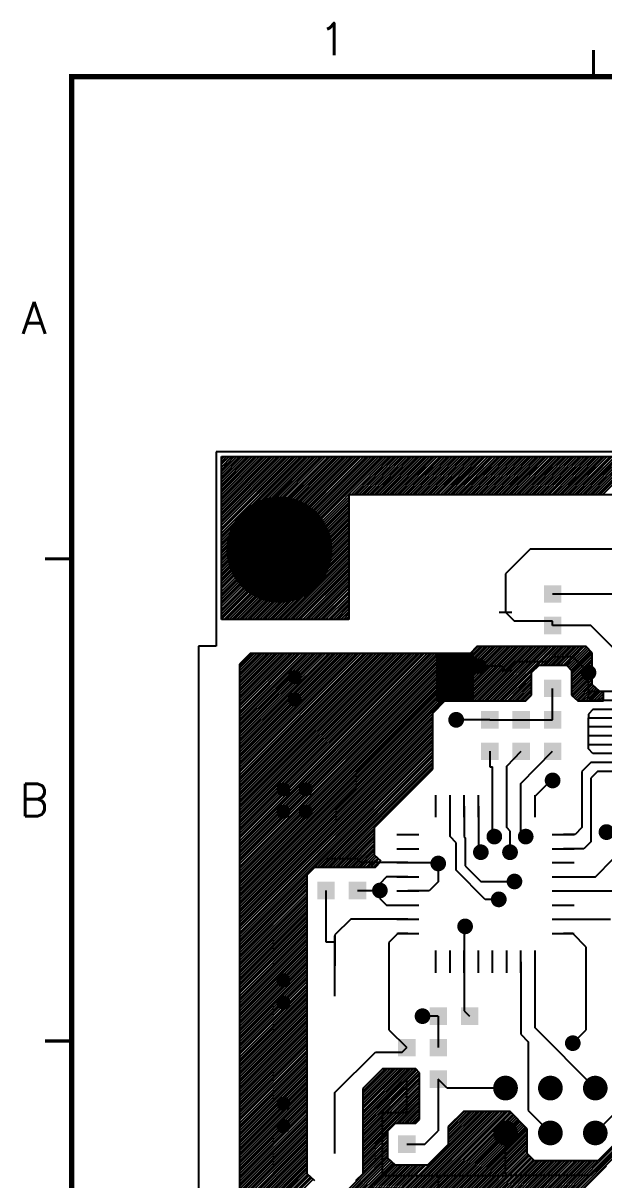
# Model space of a CAD drawing. Extents: x 295 to 953, y 10 to 290.
# Drawn here: x 487.4 to 541.7, y 182 to 290 of the extents above; entities that cross this region are included whole.
import ezdxf
from ezdxf.enums import TextEntityAlignment as Align

# ---------------------------------------------------------------- set-up
doc = ezdxf.new("R2010")
doc.units = 0
doc.header["$LTSCALE"] = 5
doc.header["$MEASUREMENT"] = 0
doc.layers.get('0').update_dxf_attribs({"linetype": 'CONTINUOUS', "lineweight": 25})
for name, color, linetype in [('ART01_PHO', 7, 'CONTINUOUS'), ('문자', 4, 'CONTINUOUS'), ('테두리', 3, 'CONTINUOUS')]:
    doc.layers.add(name, color=color, linetype=linetype)
doc.styles.get("Standard").update_dxf_attribs({"font": 'simplex.shx'})

# ---------------------------------------------------------------- blocks, each defined once
blk = doc.blocks.new('C')
blk.add_line((15, 285), (15, 285))
at = {"layer": '테두리'}
for points, const_width in [([(63.75, 287.5), (63.75, 285)], 0.3), ([(15, 285), (15, 15), (405, 15), (405, 285), (15, 285)], 0.5), ([(12.5, 240), (15, 240)], 0.3), ([(12.5, 195), (15, 195)], 0.3)]:
    blk.add_lwpolyline(points, dxfattribs=dict(at, const_width=const_width))
at = {"layer": '문자'}
for s, p in [('1', (39.38, 288.5)), ('A', (11.5, 262.5)), ('B', (11.5, 217.5))]:
    blk.add_text(s, height=3, dxfattribs=at).set_placement(p, align=Align.MIDDLE)

msp = doc.modelspace()

# ---------------------------------------------------------------- linework, layer by layer
for points, const_width in [([(508.91, 240.86, 1), (513.86, 240.86, 1)], 4.95), ([(529.63, 230.01, 1), (530.36, 230.01, 1)], 0.733), ([(539.9, 229.38, 1), (540.63, 229.38, 1)], 0.733), ([(512.49, 228.96, 1), (513.14, 228.96, 1)], 0.65), ([(512.49, 226.87, 1), (513.14, 226.87, 1)], 0.65), ([(529.45, 226.74, 1), (529.53, 226.74, 1)], 0.0838), ([(527.53, 224.98, 1), (528.27, 224.98, 1)], 0.733), ([(536.54, 219.32, 1), (537.28, 219.32, 1)], 0.733), ([(511.44, 218.48, 1), (512.09, 218.48, 1)], 0.65), ([(513.53, 218.48, 1), (514.18, 218.48, 1)], 0.65), ([(511.44, 216.39, 1), (512.09, 216.39, 1)], 0.65), ([(513.53, 216.39, 1), (514.18, 216.39, 1)], 0.65), ([(541.57, 214.5, 1), (542.31, 214.5, 1)], 0.733), ([(531.1, 214.08, 1), (531.83, 214.08, 1)], 0.733), ([(534.03, 214.08, 1), (534.76, 214.08, 1)], 0.733), ([(529.84, 212.62, 1), (530.57, 212.62, 1)], 0.733), ([(532.56, 212.62, 1), (533.3, 212.62, 1)], 0.733), ([(525.86, 211.57, 1), (526.59, 211.57, 1)], 0.733), ([(532.98, 209.89, 1), (533.71, 209.89, 1)], 0.733), ([(520.41, 209.05, 1), (521.14, 209.05, 1)], 0.733), ([(531.51, 208.22, 1), (532.25, 208.22, 1)], 0.733), ([(528.37, 205.7, 1), (529.1, 205.7, 1)], 0.733), ([(511.44, 200.67, 1), (512.09, 200.67, 1)], 0.65), ([(511.44, 198.58, 1), (512.09, 198.58, 1)], 0.65), ([(524.39, 197.32, 1), (525.12, 197.32, 1)], 0.733), ([(538.43, 194.8, 1), (539.16, 194.8, 1)], 0.733), ([(531.93, 190.61, 1), (533.09, 190.61, 1)], 1.15), ([(536.12, 190.61, 1), (537.28, 190.61, 1)], 1.15), ([(540.32, 190.61, 1), (541.47, 190.61, 1)], 1.15), ([(511.44, 189.15, 1), (512.09, 189.15, 1)], 0.65), ([(511.44, 187.05, 1), (512.09, 187.05, 1)], 0.65), ([(531.93, 186.42, 1), (533.09, 186.42, 1)], 1.15), ([(536.12, 186.42, 1), (537.28, 186.42, 1)], 1.15), ([(540.32, 186.42, 1), (541.47, 186.42, 1)], 1.15)]:
    msp.add_lwpolyline(points, format="xyb", close=True, dxfattribs=dict(const_width=const_width))
for points in [[(537.73, 237.53), (537.73, 235.9), (536.09, 237.53), (536.09, 235.9)], [(537.73, 234.6), (537.73, 232.96), (536.09, 234.6), (536.09, 232.96)], [(537.73, 231.66), (537.73, 230.03), (536.09, 231.66), (536.09, 230.03)], [(537.73, 228.73), (537.73, 227.1), (536.09, 228.73), (536.09, 227.1)], [(531.86, 225.8), (531.86, 224.16), (530.23, 225.8), (530.23, 224.16)], [(534.79, 225.8), (534.79, 224.16), (533.16, 225.8), (533.16, 224.16)], [(537.73, 225.8), (537.73, 224.16), (536.09, 225.8), (536.09, 224.16)], [(531.86, 222.86), (531.86, 221.23), (530.23, 222.86), (530.23, 221.23)], [(534.79, 222.86), (534.79, 221.23), (533.16, 222.86), (533.16, 221.23)], [(537.73, 222.86), (537.73, 221.23), (536.09, 222.86), (536.09, 221.23)], [(516.56, 212.8), (516.56, 211.17), (514.93, 212.8), (514.93, 211.17)], [(519.5, 212.8), (519.5, 211.17), (517.86, 212.8), (517.86, 211.17)], [(516.56, 209.87), (516.56, 208.24), (514.93, 209.87), (514.93, 208.24)], [(519.5, 209.87), (519.5, 208.24), (517.86, 209.87), (517.86, 208.24)], [(527.04, 198.14), (527.04, 196.5), (525.41, 198.14), (525.41, 196.5)], [(529.97, 198.14), (529.97, 196.5), (528.34, 198.14), (528.34, 196.5)], [(524.11, 195.2), (524.11, 193.57), (522.47, 195.2), (522.47, 193.57)], [(527.04, 195.2), (527.04, 193.57), (525.41, 195.2), (525.41, 193.57)], [(524.11, 192.27), (524.11, 190.63), (522.47, 192.27), (522.47, 190.63)], [(527.04, 192.27), (527.04, 190.63), (525.41, 192.27), (525.41, 190.63)], [(524.11, 189.13), (524.11, 187.49), (522.47, 189.13), (522.47, 187.49)], [(524.11, 186.19), (524.11, 184.56), (522.47, 186.19), (522.47, 184.56)]]:
    msp.add_solid(points)
at = {"layer": 'ART01_PHO', "color": 7}
for p, q in [((505.48, 250), (505.48, 231.85)), ((864.35, 250), (505.48, 250)), ((505.98, 249.29), (506.23, 249.54)), ((505.98, 249.04), (506.44, 249.54)), ((505.98, 248.83), (506.69, 249.54)), ((505.98, 248.57), (506.94, 249.54)), ((505.98, 248.32), (507.15, 249.54)), ((505.98, 248.11), (507.41, 249.54)), ((505.98, 247.86), (507.66, 249.54)), ((505.98, 247.61), (507.87, 249.54)), ((505.98, 247.4), (508.12, 249.54)), ((505.98, 247.15), (508.37, 249.54)), ((505.98, 246.9), (508.58, 249.54)), ((505.98, 246.69), (508.83, 249.54)), ((505.98, 246.44), (509.08, 249.54)), ((505.98, 246.23), (509.29, 249.54)), ((505.98, 245.98), (509.54, 249.54)), ((505.98, 245.72), (509.79, 249.54)), ((505.98, 245.52), (510, 249.54)), ((505.98, 245.26), (510.26, 249.54)), ((505.98, 245.01), (510.51, 249.54)), ((505.98, 244.8), (510.72, 249.54)), ((505.98, 244.55), (510.97, 249.54)), ((505.98, 244.3), (511.22, 249.54)), ((505.98, 244.09), (511.43, 249.54)), ((505.98, 243.84), (511.68, 249.54)), ((505.98, 243.59), (511.93, 249.54)), ((505.98, 243.38), (512.14, 249.54)), ((505.98, 243.13), (512.39, 249.54)), ((505.98, 242.87), (512.64, 249.54)), ((505.98, 242.67), (512.85, 249.54)), ((505.98, 242.41), (513.11, 249.54)), ((505.98, 242.16), (513.36, 249.54)), ((505.98, 241.95), (513.57, 249.54)), ((505.98, 241.7), (513.82, 249.54)), ((505.98, 241.45), (514.03, 249.54)), ((505.98, 241.24), (514.28, 249.54)), ((505.98, 240.99), (514.53, 249.54)), ((505.98, 240.74), (514.74, 249.54)), ((505.98, 240.53), (514.99, 249.54)), ((505.98, 240.28), (515.24, 249.54)), ((505.98, 240.03), (515.45, 249.54)), ((505.98, 239.82), (515.7, 249.54)), ((505.98, 239.56), (515.96, 249.54)), ((505.98, 239.31), (516.16, 249.54)), ((505.98, 239.1), (516.42, 249.54)), ((505.98, 238.85), (516.67, 249.54)), ((505.98, 238.6), (516.88, 249.54)), ((505.98, 238.39), (517.13, 249.54)), ((505.98, 238.14), (517.38, 249.54)), ((505.98, 237.93), (517.59, 249.54)), ((505.98, 237.68), (517.84, 249.54)), ((505.98, 237.43), (518.09, 249.54)), ((505.98, 237.22), (518.3, 249.54)), ((505.98, 236.97), (518.55, 249.54)), ((505.98, 236.71), (518.8, 249.54)), ((505.98, 236.5), (519.01, 249.54)), ((505.98, 236.25), (519.27, 249.54)), ((505.98, 236), (519.52, 249.54)), ((505.98, 235.79), (519.73, 249.54)), ((505.98, 235.54), (519.98, 249.54)), ((505.98, 235.29), (520.23, 249.54)), ((505.98, 235.08), (520.44, 249.54)), ((505.98, 234.83), (520.69, 249.54)), ((505.98, 234.58), (520.94, 249.54)), ((505.98, 234.37), (521.15, 249.54)), ((505.98, 234.33), (505.98, 249.54)), ((505.98, 249.54), (864.82, 249.54)), ((506.23, 234.33), (521.4, 249.54)), ((518.09, 245.98), (521.65, 249.54)), ((518.34, 245.98), (521.86, 249.54)), ((518.55, 245.98), (522.12, 249.54)), ((518.8, 245.98), (522.33, 249.54)), ((519.06, 245.98), (522.58, 249.54)), ((519.27, 245.98), (522.83, 249.54)), ((519.52, 245.98), (523.04, 249.54)), ((519.77, 245.98), (523.29, 249.54)), ((519.98, 245.98), (523.54, 249.54)), ((520.23, 245.98), (523.75, 249.54)), ((520.44, 245.98), (524, 249.54)), ((520.69, 245.98), (524.25, 249.54)), ((520.94, 245.98), (524.46, 249.54)), ((521.15, 245.98), (524.71, 249.54)), ((521.4, 245.98), (524.97, 249.54)), ((521.65, 245.98), (525.18, 249.54)), ((521.86, 245.98), (525.43, 249.54)), ((522.12, 245.98), (525.68, 249.54)), ((522.37, 245.98), (525.89, 249.54)), ((522.58, 245.98), (526.14, 249.54)), ((522.83, 245.98), (526.39, 249.54)), ((523.08, 245.98), (526.6, 249.54)), ((523.29, 245.98), (526.85, 249.54)), ((523.54, 245.98), (527.1, 249.54)), ((523.79, 245.98), (527.31, 249.54)), ((524, 245.98), (527.56, 249.54)), ((524.25, 245.98), (527.82, 249.54)), ((524.5, 245.98), (528.03, 249.54)), ((524.71, 245.98), (528.28, 249.54)), ((524.97, 245.98), (528.53, 249.54)), ((525.22, 245.98), (528.74, 249.54)), ((525.43, 245.98), (528.99, 249.54)), ((525.68, 245.98), (529.24, 249.54)), ((525.93, 245.98), (529.45, 249.54)), ((526.14, 245.98), (529.7, 249.54)), ((526.39, 245.98), (529.95, 249.54)), ((526.64, 245.98), (530.16, 249.54)), ((526.85, 245.98), (530.41, 249.54)), ((527.1, 245.98), (530.62, 249.54)), ((527.35, 245.98), (530.88, 249.54)), ((527.56, 245.98), (531.13, 249.54)), ((527.82, 245.98), (531.34, 249.54)), ((528.07, 245.98), (531.59, 249.54)), ((528.28, 245.98), (531.84, 249.54)), ((528.53, 245.98), (532.05, 249.54)), ((528.74, 245.98), (532.3, 249.54)), ((528.99, 245.98), (532.55, 249.54)), ((529.24, 245.98), (532.76, 249.54)), ((529.45, 245.98), (533.01, 249.54)), ((529.7, 245.98), (533.26, 249.54)), ((529.95, 245.98), (533.47, 249.54)), ((530.16, 245.98), (533.72, 249.54)), ((530.41, 245.98), (533.98, 249.54)), ((530.67, 245.98), (534.19, 249.54)), ((530.88, 245.98), (534.44, 249.54)), ((531.13, 245.98), (534.69, 249.54)), ((531.38, 245.98), (534.9, 249.54)), ((531.59, 245.98), (535.15, 249.54)), ((531.84, 245.98), (535.4, 249.54)), ((532.09, 245.98), (535.61, 249.54)), ((532.3, 245.98), (535.86, 249.54)), ((532.55, 245.98), (536.11, 249.54)), ((532.8, 245.98), (536.32, 249.54)), ((533.01, 245.98), (536.57, 249.54)), ((533.26, 245.98), (536.83, 249.54)), ((533.52, 245.98), (537.04, 249.54)), ((533.72, 245.98), (537.29, 249.54)), ((533.98, 245.98), (537.54, 249.54)), ((534.23, 245.98), (537.75, 249.54)), ((534.44, 245.98), (538, 249.54)), ((534.69, 245.98), (538.21, 249.54)), ((534.94, 245.98), (538.46, 249.54)), ((535.15, 245.98), (538.71, 249.54)), ((535.4, 245.98), (538.92, 249.54)), ((535.65, 245.98), (539.17, 249.54)), ((535.86, 245.98), (539.42, 249.54)), ((536.11, 245.98), (539.63, 249.54)), ((536.37, 245.98), (539.89, 249.54)), ((536.57, 245.98), (540.14, 249.54)), ((536.83, 245.98), (540.35, 249.54)), ((537.04, 245.98), (540.6, 249.54)), ((537.29, 245.98), (540.85, 249.54)), ((537.54, 245.98), (541.06, 249.54)), ((537.75, 245.98), (541.31, 249.54)), ((538, 245.98), (541.56, 249.54)), ((538.25, 245.98), (541.77, 249.54)), ((538.46, 245.98), (542.02, 249.54)), ((538.71, 245.98), (542.27, 249.54)), ((538.96, 245.98), (542.48, 249.54)), ((539.17, 245.98), (542.74, 249.54)), ((539.42, 245.98), (542.99, 249.54)), ((539.68, 245.98), (543.2, 249.54)), ((539.89, 245.98), (543.45, 249.54)), ((540.14, 245.98), (543.7, 249.54)), ((540.39, 245.98), (543.91, 249.54)), ((540.6, 245.98), (544.16, 249.54)), ((540.85, 245.98), (544.41, 249.54)), ((541.1, 245.98), (544.62, 249.54)), ((541.31, 245.98), (544.87, 249.54)), ((541.56, 245.98), (545.12, 249.54)), ((506.44, 234.33), (517.88, 245.77)), ((506.69, 234.33), (517.88, 245.52)), ((506.94, 234.33), (517.88, 245.26)), ((868, 245.98), (517.88, 245.98)), ((517.88, 245.98), (517.88, 234.33)), ((507.15, 234.33), (517.88, 245.05)), ((507.41, 234.33), (517.88, 244.8)), ((507.66, 234.33), (517.88, 244.55)), ((507.87, 234.33), (517.88, 244.34)), ((508.12, 234.33), (517.88, 244.09)), ((508.37, 234.33), (517.88, 243.84)), ((508.58, 234.33), (517.88, 243.63)), ((508.83, 234.33), (517.88, 243.38)), ((509.08, 234.33), (517.88, 243.17)), ((509.29, 234.33), (517.88, 242.92)), ((509.54, 234.33), (517.88, 242.67)), ((509.79, 234.33), (517.88, 242.46)), ((510, 234.33), (517.88, 242.2)), ((510.26, 234.33), (517.88, 241.95)), ((510.51, 234.33), (517.88, 241.74)), ((510.72, 234.33), (517.88, 241.49)), ((510.97, 234.33), (517.88, 241.24)), ((511.22, 234.33), (517.88, 241.03)), ((511.43, 234.33), (517.88, 240.78)), ((534.81, 240.91), (532.51, 238.6)), ((609.41, 240.91), (534.81, 240.91)), ((511.68, 234.33), (517.88, 240.53)), ((511.89, 234.33), (517.88, 240.32)), ((512.14, 234.33), (517.88, 240.07)), ((512.39, 234.33), (517.88, 239.82)), ((512.6, 234.33), (517.88, 239.61)), ((512.85, 234.33), (517.88, 239.35)), ((513.11, 234.33), (517.88, 239.1)), ((513.31, 234.33), (517.88, 238.89)), ((513.57, 234.33), (517.88, 238.64)), ((532.51, 238.6), (532.51, 235.04)), ((513.82, 234.33), (517.88, 238.39)), ((514.03, 234.33), (517.88, 238.18)), ((514.28, 234.33), (517.88, 237.93)), ((514.53, 234.33), (517.88, 237.68)), ((514.74, 234.33), (517.88, 237.47)), ((514.99, 234.33), (517.88, 237.22)), ((515.24, 234.33), (517.88, 236.97)), ((515.45, 234.33), (517.88, 236.76)), ((515.7, 234.33), (517.88, 236.5)), ((544.58, 236.71), (536.91, 236.71)), ((515.96, 234.33), (517.88, 236.25)), ((516.16, 234.33), (517.88, 236.04)), ((516.42, 234.33), (517.88, 235.79)), ((516.67, 234.33), (517.88, 235.58)), ((517.88, 234.33), (505.98, 234.33)), ((516.88, 234.33), (517.88, 235.33)), ((517.13, 234.33), (517.88, 235.08)), ((517.38, 234.33), (517.88, 234.87)), ((517.59, 234.33), (517.88, 234.62)), ((517.84, 234.33), (517.88, 234.37)), ((531.92, 235.04), (533.1, 235.04)), ((532.51, 235.04), (533.35, 234.2)), ((536.91, 234.2), (533.35, 234.2)), ((536.91, 233.78), (536.91, 234.2)), ((540.47, 233.78), (536.91, 233.78)), ((544.03, 230.22), (540.47, 233.78)), ((503.84, 231.85), (503.84, 103.15)), ((505.48, 231.85), (503.84, 231.85)), ((507.66, 230.01), (508.83, 231.18)), ((507.66, 229.8), (509.04, 231.18)), ((507.66, 229.55), (509.29, 231.18)), ((507.66, 229.3), (509.54, 231.18)), ((507.66, 229.09), (509.75, 231.18)), ((507.66, 228.84), (510, 231.18)), ((507.66, 228.58), (510.26, 231.18)), ((507.66, 228.37), (510.46, 231.18)), ((507.66, 228.12), (510.72, 231.18)), ((507.66, 227.87), (510.97, 231.18)), ((507.66, 227.66), (511.18, 231.18)), ((507.66, 227.41), (511.43, 231.18)), ((507.66, 227.16), (511.68, 231.18)), ((507.66, 226.95), (511.89, 231.18)), ((507.66, 226.7), (512.14, 231.18)), ((507.66, 226.45), (512.39, 231.18)), ((507.66, 226.24), (512.6, 231.18)), ((507.66, 225.99), (512.85, 231.18)), ((507.66, 225.73), (513.11, 231.18)), ((507.66, 225.52), (513.31, 231.18)), ((507.66, 225.27), (513.57, 231.18)), ((507.66, 225.02), (513.82, 231.18)), ((507.66, 224.81), (514.03, 231.18)), ((507.66, 224.56), (514.28, 231.18)), ((507.66, 224.35), (514.53, 231.18)), ((507.66, 224.1), (514.74, 231.18)), ((507.66, 223.85), (514.99, 231.18)), ((507.66, 223.64), (515.24, 231.18)), ((507.66, 223.39), (515.45, 231.18)), ((507.66, 223.14), (515.7, 231.18)), ((507.66, 222.93), (515.96, 231.18)), ((507.66, 222.67), (516.16, 231.18)), ((507.66, 222.42), (516.42, 231.18)), ((507.66, 222.21), (516.63, 231.18)), ((507.66, 221.96), (516.88, 231.18)), ((507.66, 221.71), (517.13, 231.18)), ((507.66, 221.5), (517.34, 231.18)), ((507.66, 221.25), (517.59, 231.18)), ((507.66, 221), (517.84, 231.18)), ((507.66, 220.79), (518.05, 231.18)), ((507.66, 220.54), (518.3, 231.18)), ((507.66, 220.29), (518.55, 231.18)), ((507.66, 220.08), (518.76, 231.18)), ((507.66, 219.82), (519.01, 231.18)), ((507.66, 219.57), (519.27, 231.18)), ((507.66, 219.36), (519.48, 231.18)), ((507.66, 219.11), (519.73, 231.18)), ((507.66, 218.86), (519.98, 231.18)), ((507.66, 218.65), (520.19, 231.18)), ((507.66, 218.4), (520.44, 231.18)), ((507.66, 218.15), (520.69, 231.18)), ((507.66, 217.94), (520.9, 231.18)), ((507.66, 217.69), (521.15, 231.18)), ((507.66, 217.44), (521.4, 231.18)), ((507.66, 217.23), (521.61, 231.18)), ((507.66, 216.97), (521.86, 231.18)), ((507.66, 216.77), (522.12, 231.18)), ((507.66, 216.51), (522.33, 231.18)), ((507.66, 216.26), (522.58, 231.18)), ((507.66, 216.05), (522.83, 231.18)), ((507.66, 215.8), (523.04, 231.18)), ((507.66, 215.55), (523.29, 231.18)), ((507.66, 215.34), (523.54, 231.18)), ((507.66, 215.09), (523.75, 231.18)), ((507.66, 214.84), (524, 231.18)), ((507.66, 214.63), (524.25, 231.18)), ((507.66, 214.38), (524.46, 231.18)), ((507.66, 214.12), (524.71, 231.18)), ((507.66, 213.92), (524.92, 231.18)), ((507.66, 213.66), (525.18, 231.18)), ((507.66, 213.41), (525.43, 231.18)), ((507.66, 213.2), (525.64, 231.18)), ((507.66, 212.95), (525.89, 231.18)), ((507.66, 212.7), (526.14, 231.18)), ((507.66, 212.49), (526.35, 231.18)), ((507.66, 212.24), (526.6, 231.18)), ((507.66, 211.99), (526.85, 231.18)), ((507.66, 211.78), (527.06, 231.18)), ((507.66, 211.53), (527.31, 231.18)), ((507.66, 211.27), (527.56, 231.18)), ((507.66, 211.07), (527.77, 231.18)), ((507.66, 210.81), (528.03, 231.18)), ((507.66, 210.56), (528.28, 231.18)), ((507.66, 210.35), (528.49, 231.18)), ((507.66, 210.1), (528.74, 231.18)), ((507.66, 209.85), (528.99, 231.18)), ((507.66, 209.64), (529.2, 231.18)), ((507.66, 209.39), (529.45, 231.18)), ((508.66, 231.18), (507.66, 230.18)), ((529.49, 231.18), (508.66, 231.18)), ((526.1, 228), (529.91, 231.81)), ((526.1, 227.79), (530.16, 231.81)), ((526.1, 227.54), (530.37, 231.81)), ((526.1, 227.28), (530.62, 231.81)), ((526.1, 227.07), (530.83, 231.81)), ((526.1, 226.82), (531.08, 231.81)), ((526.1, 231.1), (526.18, 231.18)), ((526.1, 230.85), (526.43, 231.18)), ((526.1, 230.6), (526.68, 231.18)), ((526.1, 230.39), (526.89, 231.18)), ((526.1, 230.13), (527.15, 231.18)), ((526.1, 229.88), (527.4, 231.18)), ((526.1, 229.67), (527.61, 231.18)), ((526.1, 229.42), (527.86, 231.18)), ((526.1, 229.21), (528.11, 231.18)), ((526.1, 228.96), (528.32, 231.18)), ((526.1, 228.71), (528.57, 231.18)), ((526.1, 228.5), (528.82, 231.18)), ((526.1, 228.25), (529.03, 231.18)), ((529.2, 231.18), (526.1, 231.18)), ((526.1, 231.18), (526.1, 226.74)), ((526.26, 226.74), (531.34, 231.81)), ((526.47, 226.74), (531.55, 231.81)), ((526.73, 226.74), (531.8, 231.81)), ((526.98, 226.74), (532.05, 231.81)), ((527.19, 226.74), (532.26, 231.81)), ((527.44, 226.74), (532.51, 231.81)), ((527.69, 226.74), (532.76, 231.81)), ((527.9, 226.74), (532.97, 231.81)), ((528.15, 226.74), (533.22, 231.81)), ((528.4, 226.74), (533.47, 231.81)), ((528.61, 226.74), (533.68, 231.81)), ((528.86, 226.74), (533.93, 231.81)), ((529.11, 226.74), (534.19, 231.81)), ((529.83, 231.81), (529.2, 231.18)), ((529.32, 226.74), (534.4, 231.81)), ((529.49, 226.74), (529.49, 231.18)), ((529.58, 226.74), (534.65, 231.81)), ((529.83, 226.74), (534.9, 231.81)), ((540.05, 231.81), (529.83, 231.81)), ((530.04, 226.74), (535.11, 231.81)), ((530.29, 226.74), (535.36, 231.81)), ((530.54, 226.74), (535.61, 231.81)), ((530.75, 226.74), (535.82, 231.81)), ((531, 226.74), (536.07, 231.81)), ((531.25, 226.74), (536.32, 231.81)), ((531.46, 226.74), (536.53, 231.81)), ((531.71, 226.74), (536.78, 231.81)), ((531.96, 226.74), (537.04, 231.81)), ((532.17, 226.74), (537.25, 231.81)), ((535.78, 230.09), (537.5, 231.81)), ((536.03, 230.09), (537.75, 231.81)), ((536.24, 230.09), (537.96, 231.81)), ((536.49, 230.09), (538.21, 231.81)), ((536.74, 230.09), (538.46, 231.81)), ((536.95, 230.09), (538.67, 231.81)), ((537.2, 230.09), (538.92, 231.81)), ((537.41, 230.09), (539.13, 231.81)), ((537.66, 230.09), (539.38, 231.81)), ((537.92, 230.09), (539.63, 231.81)), ((538.13, 230.09), (539.84, 231.81)), ((538.29, 230.01), (540.05, 231.77)), ((538.42, 229.88), (540.18, 231.64)), ((538.54, 229.76), (540.3, 231.52)), ((538.67, 229.63), (540.43, 231.39)), ((538.67, 229.42), (540.56, 231.31)), ((538.67, 229.21), (540.6, 231.14)), ((540.6, 231.22), (540.05, 231.81)), ((540.6, 228.29), (540.6, 231.22)), ((507.66, 209.14), (529.49, 230.97)), ((507.66, 208.93), (529.49, 230.76)), ((507.66, 208.68), (529.49, 230.51)), ((507.66, 208.47), (529.49, 230.3)), ((507.66, 230.18), (507.66, 177.7)), ((507.66, 208.22), (529.49, 230.05)), ((529.99, 230.01), (532.09, 230.01)), ((532.09, 230.01), (532.51, 229.59)), ((532.51, 229.59), (533.35, 230.43)), ((533.35, 230.43), (536.49, 230.43)), ((534.94, 229.38), (535.65, 230.09)), ((535.65, 230.09), (538.21, 230.09)), ((536.49, 230.43), (536.91, 230.85)), ((538.8, 230.85), (536.91, 230.85)), ((538.21, 230.09), (538.67, 229.59)), ((538.67, 228.96), (540.6, 230.89)), ((538.67, 228.71), (540.6, 230.64)), ((538.67, 228.5), (540.6, 230.43)), ((538.67, 228.25), (540.6, 230.18)), ((540.26, 229.38), (538.8, 230.85)), ((507.66, 207.96), (529.49, 229.8)), ((507.66, 207.75), (529.49, 229.59)), ((526.89, 226.74), (529.49, 229.34)), ((527.15, 226.74), (529.49, 229.09)), ((527.4, 226.74), (529.49, 228.88)), ((531.92, 229.59), (533.1, 229.59)), ((532.43, 226.74), (534.94, 229.25)), ((532.68, 226.74), (534.94, 229.04)), ((534.94, 227.28), (534.94, 229.38)), ((538.67, 228), (540.6, 229.92)), ((538.67, 227.79), (540.6, 229.72)), ((538.67, 229.59), (538.67, 227.28)), ((538.67, 227.54), (540.6, 229.46)), ((538.67, 227.28), (540.6, 229.21)), ((538.8, 227.2), (540.6, 229)), ((540.26, 227.62), (540.26, 229.38)), ((527.61, 226.74), (529.49, 228.63)), ((527.86, 226.74), (529.49, 228.37)), ((528.07, 226.74), (529.49, 228.16)), ((528.32, 226.74), (529.49, 227.91)), ((532.89, 226.74), (534.94, 228.79)), ((533.14, 226.74), (534.94, 228.54)), ((533.39, 226.74), (534.94, 228.33)), ((533.6, 226.74), (534.94, 228.08)), ((533.85, 226.74), (534.94, 227.83)), ((536.91, 224.98), (536.91, 227.91)), ((538.92, 227.07), (540.6, 228.75)), ((539.05, 226.95), (540.6, 228.5)), ((539.17, 226.82), (540.6, 228.29)), ((539.3, 226.74), (540.72, 228.16)), ((539.55, 226.74), (540.85, 228.04)), ((539.76, 226.74), (540.98, 227.91)), ((541.31, 227.62), (540.6, 228.29)), ((525.72, 225.61), (526.85, 226.74)), ((526.1, 226.74), (534.4, 226.74)), ((526.85, 226.74), (529.49, 226.74)), ((528.57, 226.74), (529.49, 227.66)), ((528.78, 226.74), (529.49, 227.45)), ((529.03, 226.74), (529.49, 227.2)), ((529.28, 226.74), (529.49, 226.95)), ((534.06, 226.74), (534.94, 227.62)), ((534.31, 226.74), (534.94, 227.37)), ((534.4, 226.74), (534.94, 227.28)), ((538.67, 227.28), (539.26, 226.74)), ((539.26, 226.74), (541.65, 226.74)), ((540.01, 226.74), (541.1, 227.79)), ((540.26, 226.74), (541.23, 227.7)), ((540.26, 226.99), (540.26, 227.62)), ((542.95, 227.62), (540.26, 227.62)), ((540.47, 226.78), (540.26, 226.99)), ((540.47, 226.74), (541.35, 227.62)), ((542.95, 226.78), (540.47, 226.78)), ((540.72, 226.74), (541.6, 227.62)), ((540.98, 226.74), (541.65, 227.45)), ((541.18, 226.74), (541.65, 227.2)), ((541.65, 227.62), (541.31, 227.62)), ((541.44, 226.74), (541.65, 226.95)), ((541.65, 226.74), (541.65, 227.62)), ((540.68, 225.94), (540.26, 225.52)), ((542.95, 225.94), (540.68, 225.94)), ((507.66, 207.5), (525.72, 225.57)), ((507.66, 207.25), (525.72, 225.31)), ((507.66, 207.04), (525.72, 225.11)), ((507.66, 206.79), (525.72, 224.85)), ((507.66, 206.54), (525.72, 224.6)), ((525.72, 220.37), (525.72, 225.61)), ((531.04, 224.98), (527.9, 224.98)), ((531.04, 224.98), (533.98, 224.98)), ((533.98, 224.98), (536.91, 224.98)), ((540.26, 225.52), (540.26, 225.15)), ((540.26, 224.31), (540.26, 225.15)), ((540.26, 225.15), (542.95, 225.15)), ((507.66, 206.33), (525.72, 224.39)), ((507.66, 206.08), (525.72, 224.14)), ((507.66, 205.83), (525.72, 223.89)), ((507.66, 205.62), (525.72, 223.68)), ((540.26, 223.47), (540.26, 224.31)), ((542.95, 224.31), (540.26, 224.31)), ((507.66, 205.37), (525.72, 223.43)), ((507.66, 205.11), (525.72, 223.18)), ((507.66, 204.9), (525.72, 222.97)), ((507.66, 204.65), (525.72, 222.72)), ((507.66, 204.4), (525.72, 222.46)), ((540.26, 222.63), (540.26, 223.47)), ((542.95, 223.47), (540.26, 223.47)), ((540.26, 222.26), (540.26, 222.63)), ((542.95, 222.63), (540.26, 222.63)), ((514.7, 211.23), (525.72, 222.26)), ((514.95, 211.23), (525.72, 222)), ((515.2, 211.23), (525.72, 221.75)), ((515.41, 211.23), (525.72, 221.54)), ((531.04, 222.05), (531.04, 220.58)), ((532.64, 220.66), (533.98, 222.05)), ((533.93, 219.03), (536.91, 222.05)), ((540.68, 221.84), (540.26, 222.26)), ((542.95, 221.84), (540.68, 221.84)), ((515.66, 211.23), (525.72, 221.29)), ((515.91, 211.23), (525.72, 221.04)), ((516.12, 211.23), (525.72, 220.83)), ((516.37, 211.23), (525.72, 220.58)), ((520.27, 214.92), (525.72, 220.37)), ((531.04, 220.58), (531.29, 220.58)), ((531.29, 216.93), (531.29, 220.58)), ((532.64, 216.93), (532.64, 220.66)), ((540.47, 221), (539.63, 220.16)), ((542.95, 221), (540.47, 221)), ((535.28, 217.85), (536.74, 219.32)), ((536.74, 219.32), (536.91, 219.32)), ((539.63, 220.16), (539.63, 214.92)), ((541.1, 220.16), (540.47, 219.53)), ((540.47, 219.53), (540.47, 213.58)), ((542.95, 220.16), (541.1, 220.16)), ((533.93, 216.93), (533.93, 219.03)), ((526.01, 215.88), (526.01, 217.94)), ((527.35, 215.88), (527.35, 217.94)), ((528.65, 215.88), (528.65, 217.94)), ((529.99, 215.88), (529.99, 217.94)), ((531.29, 215.88), (531.29, 217.94)), ((532.64, 215.88), (532.64, 217.94)), ((533.93, 215.88), (533.93, 217.94)), ((535.28, 215.88), (535.28, 217.94)), ((535.28, 216.93), (535.28, 217.85)), ((527.35, 214.08), (527.35, 216.93)), ((528.65, 216.93), (528.65, 214.08)), ((529.99, 216.93), (529.99, 212.83)), ((531.29, 214.25), (531.29, 216.93)), ((532.64, 214.92), (532.64, 216.93)), ((533.93, 214.54), (533.93, 216.93)), ((516.63, 211.23), (520.27, 214.88)), ((520.27, 212.36), (520.27, 214.92)), ((532.93, 214.59), (532.64, 214.92)), ((539.63, 214.92), (539.01, 214.29)), ((516.84, 211.23), (520.27, 214.67)), ((517.09, 211.23), (520.27, 214.42)), ((517.34, 211.23), (520.27, 214.17)), ((517.55, 211.23), (520.27, 213.96)), ((522.37, 214.29), (524.42, 214.29)), ((527.9, 213.5), (527.35, 214.08)), ((528.65, 214.08), (528.74, 213.96)), ((528.74, 213.96), (528.74, 211.36)), ((531.46, 214.08), (531.29, 214.25)), ((532.93, 212.62), (532.93, 214.59)), ((534.4, 214.08), (533.93, 214.54)), ((536.87, 214.29), (538.92, 214.29)), ((539.01, 214.29), (537.92, 214.29)), ((517.8, 211.23), (520.27, 213.71)), ((518.05, 211.23), (520.27, 213.45)), ((518.26, 211.23), (520.27, 213.24)), ((518.51, 211.23), (520.27, 212.99)), ((518.76, 211.23), (520.27, 212.78)), ((522.37, 212.95), (524.42, 212.95)), ((527.9, 210.94), (527.9, 213.5)), ((529.99, 212.83), (530.2, 212.62)), ((536.87, 212.95), (538.92, 212.95)), ((539.84, 212.95), (537.92, 212.95)), ((540.47, 213.58), (539.84, 212.95)), ((518.68, 211.99), (515.75, 211.99)), ((519.01, 211.65), (518.68, 211.99)), ((518.97, 211.23), (520.27, 212.53)), ((523.37, 211.65), (519.01, 211.65)), ((519.22, 211.23), (520.31, 212.32)), ((519.48, 211.23), (520.44, 212.2)), ((519.69, 211.23), (520.57, 212.07)), ((519.94, 211.23), (520.69, 211.99)), ((520.19, 211.23), (520.82, 211.86)), ((520.9, 211.78), (520.27, 212.36)), ((520.36, 211.23), (520.9, 211.78)), ((522.37, 211.65), (524.42, 211.65)), ((523.37, 211.65), (526.22, 211.65)), ((526.22, 211.65), (526.22, 209.85)), ((536.87, 211.65), (538.92, 211.65)), ((540.93, 210.31), (542.57, 211.99)), ((507.66, 204.19), (513.99, 210.52)), ((513.99, 210.52), (514.7, 211.23)), ((513.99, 182.61), (513.99, 210.52)), ((514.7, 211.23), (520.36, 211.23)), ((530.62, 208.22), (527.9, 210.94)), ((528.74, 211.36), (530.2, 209.89)), ((507.66, 203.94), (513.99, 210.27)), ((507.66, 203.69), (513.99, 210.02)), ((507.66, 203.48), (513.99, 209.81)), ((507.66, 203.23), (513.99, 209.56)), ((521.4, 210.31), (520.77, 209.68)), ((520.77, 209.68), (520.77, 208.3)), ((523.37, 210.31), (521.4, 210.31)), ((522.37, 210.31), (524.42, 210.31)), ((526.22, 209.85), (525.38, 209.01)), ((530.2, 209.89), (533.35, 209.89)), ((536.87, 210.31), (538.92, 210.31)), ((537.92, 210.31), (540.93, 210.31)), ((507.66, 202.98), (513.99, 209.31)), ((507.66, 202.77), (513.99, 209.1)), ((507.66, 202.52), (513.99, 208.84)), ((507.66, 202.26), (513.99, 208.59)), ((507.66, 202.05), (513.99, 208.38)), ((515.75, 204.23), (515.75, 209.05)), ((518.68, 209.05), (520.77, 209.05)), ((522.37, 209.01), (524.42, 209.01)), ((525.38, 209.01), (523.37, 209.01)), ((536.87, 209.01), (538.92, 209.01)), ((537.92, 209.01), (542.57, 209.01)), ((507.66, 201.8), (513.99, 208.13)), ((507.66, 201.55), (513.99, 207.88)), ((507.66, 201.34), (513.99, 207.67)), ((507.66, 201.09), (513.99, 207.42)), ((520.77, 208.3), (521.4, 207.67)), ((521.4, 207.67), (523.37, 207.67)), ((522.37, 207.67), (524.42, 207.67)), ((531.88, 208.22), (530.62, 208.22)), ((536.87, 207.67), (538.92, 207.67)), ((507.66, 200.84), (513.99, 207.17)), ((507.66, 200.63), (513.99, 206.96)), ((507.66, 200.38), (513.99, 206.71)), ((507.66, 200.17), (513.99, 206.5)), ((507.66, 199.92), (513.99, 206.25)), ((518.05, 206.37), (516.58, 204.9)), ((523.37, 206.37), (518.05, 206.37)), ((522.37, 206.37), (524.42, 206.37)), ((536.87, 206.37), (538.92, 206.37)), ((537.92, 206.37), (542.32, 206.37)), ((507.66, 199.67), (513.99, 205.99)), ((507.66, 199.46), (513.99, 205.78)), ((507.66, 199.2), (513.99, 205.53)), ((507.66, 198.95), (513.99, 205.28)), ((528.74, 205.7), (528.65, 205.7)), ((528.65, 205.7), (528.65, 202.39)), ((507.66, 198.74), (513.99, 205.07)), ((507.66, 198.49), (513.99, 204.82)), ((507.66, 198.24), (513.99, 204.57)), ((507.66, 198.03), (513.99, 204.36)), ((507.66, 197.78), (513.99, 204.11)), ((516.58, 204.23), (515.75, 204.23)), ((516.58, 204.9), (516.58, 202.01)), ((516.58, 199.2), (516.58, 204.82)), ((522.45, 205.03), (521.61, 204.19)), ((521.61, 204.19), (521.61, 196.06)), ((522.37, 205.03), (524.42, 205.03)), ((523.37, 205.03), (522.45, 205.03)), ((536.87, 205.03), (538.92, 205.03)), ((538.8, 205.03), (537.92, 205.03)), ((540.05, 203.77), (538.8, 205.03)), ((507.66, 197.53), (513.99, 203.86)), ((507.66, 197.32), (513.99, 203.65)), ((507.66, 197.07), (513.99, 203.4)), ((507.66, 196.82), (513.99, 203.14)), ((526.01, 201.38), (526.01, 203.44)), ((527.35, 201.38), (527.35, 203.44)), ((528.65, 201.38), (528.65, 203.44)), ((529.99, 201.38), (529.99, 203.44)), ((531.29, 201.38), (531.29, 203.44)), ((532.64, 201.38), (532.64, 203.44)), ((533.93, 201.38), (533.93, 203.44)), ((535.28, 201.38), (535.28, 203.44)), ((540.05, 196.06), (540.05, 203.77)), ((507.66, 196.61), (513.99, 202.93)), ((507.66, 196.35), (513.99, 202.68)), ((507.66, 196.1), (513.99, 202.43)), ((507.66, 195.89), (513.99, 202.22)), ((507.66, 195.64), (513.99, 201.97)), ((528.65, 202.39), (528.65, 197.82)), ((533.93, 202.39), (533.93, 195.64)), ((535.28, 196.23), (535.28, 202.39)), ((507.66, 195.39), (513.99, 201.72)), ((507.66, 195.18), (513.99, 201.51)), ((507.66, 194.93), (513.99, 201.26)), ((507.66, 194.68), (513.99, 201.01)), ((507.66, 194.47), (513.99, 200.8)), ((507.66, 194.22), (513.99, 200.55)), ((507.66, 193.97), (513.99, 200.29)), ((507.66, 193.76), (513.99, 200.08)), ((507.66, 193.5), (513.99, 199.83)), ((507.66, 193.25), (513.99, 199.58)), ((507.66, 193.04), (513.99, 199.37)), ((507.66, 192.79), (513.99, 199.12)), ((507.66, 192.58), (513.99, 198.91)), ((507.66, 192.33), (513.99, 198.66)), ((507.66, 192.08), (513.99, 198.41)), ((507.66, 191.87), (513.99, 198.2)), ((507.66, 191.62), (513.99, 197.95)), ((507.66, 191.37), (513.99, 197.7)), ((528.65, 197.82), (529.16, 197.32)), ((507.66, 191.16), (513.99, 197.49)), ((507.66, 190.91), (513.99, 197.23)), ((507.66, 190.66), (513.99, 196.98)), ((507.66, 190.45), (513.99, 196.77)), ((507.66, 190.19), (513.99, 196.52)), ((526.22, 197.32), (524.76, 197.32)), ((526.22, 197.32), (526.22, 194.39)), ((507.66, 189.94), (513.99, 196.27)), ((507.66, 189.73), (513.99, 196.06)), ((507.66, 189.48), (513.99, 195.81)), ((507.66, 189.23), (513.99, 195.56)), ((521.61, 196.06), (523.29, 194.39)), ((533.93, 195.64), (534.61, 194.93)), ((540.89, 190.61), (535.28, 196.23)), ((538.8, 194.8), (540.05, 196.06)), ((507.66, 189.02), (513.99, 195.35)), ((507.66, 188.77), (513.99, 195.1)), ((507.66, 188.52), (513.99, 194.85)), ((507.66, 188.31), (513.99, 194.64)), ((507.66, 188.06), (513.99, 194.39)), ((522.87, 193.97), (523.29, 194.39)), ((534.61, 194.93), (534.61, 188.52)), ((507.66, 187.81), (513.99, 194.13)), ((507.66, 187.6), (513.99, 193.92)), ((507.66, 187.34), (513.99, 193.67)), ((507.66, 187.09), (513.99, 193.42)), ((516.58, 190.19), (520.36, 193.97)), ((520.36, 193.97), (522.87, 193.97)), ((507.66, 186.88), (513.99, 193.21)), ((507.66, 186.63), (513.99, 192.96)), ((507.66, 186.38), (513.99, 192.71)), ((507.66, 186.17), (513.99, 192.5)), ((507.66, 185.92), (513.99, 192.25)), ((519.18, 190.32), (521.28, 192.42)), ((519.18, 190.11), (521.49, 192.42)), ((519.18, 189.86), (521.74, 192.42)), ((519.18, 189.61), (521.99, 192.42)), ((519.18, 189.4), (522.2, 192.42)), ((519.18, 189.15), (522.45, 192.42)), ((519.18, 188.89), (522.7, 192.42)), ((519.18, 188.69), (522.91, 192.42)), ((519.18, 188.43), (523.16, 192.42)), ((519.18, 188.22), (523.42, 192.42)), ((519.18, 187.97), (523.62, 192.42)), ((519.18, 187.72), (523.88, 192.42)), ((519.18, 187.51), (524.13, 192.42)), ((521.03, 192.42), (519.18, 190.57)), ((519.18, 187.26), (524.21, 192.29)), ((524.13, 192.42), (521.03, 192.42)), ((524.46, 192.04), (524.13, 192.42)), ((535.23, 177.7), (549.94, 192.42)), ((535.49, 177.7), (550.2, 192.42)), ((535.69, 177.7), (550.41, 192.42)), ((535.95, 177.7), (550.66, 192.42)), ((536.2, 177.7), (550.91, 192.42)), ((507.66, 185.67), (513.99, 192)), ((507.66, 185.46), (513.99, 191.79)), ((507.66, 185.21), (513.99, 191.54)), ((507.66, 184.96), (513.99, 191.28)), ((519.18, 187.01), (524.34, 192.16)), ((519.18, 186.8), (524.46, 192.04)), ((519.18, 186.55), (524.46, 191.83)), ((519.18, 186.3), (524.46, 191.58)), ((519.18, 186.09), (524.46, 191.37)), ((519.18, 185.84), (524.46, 191.12)), ((523.29, 188.31), (523.29, 191.45)), ((524.46, 187.68), (524.46, 192.04)), ((527.06, 190.61), (526.22, 191.45)), ((526.22, 191.45), (526.22, 186.63)), ((507.66, 184.75), (513.99, 191.07)), ((507.66, 184.49), (513.99, 190.82)), ((507.66, 184.28), (513.99, 190.61)), ((507.66, 184.03), (513.99, 190.36)), ((507.66, 183.78), (513.99, 190.11)), ((516.58, 187.3), (516.58, 190.19)), ((516.58, 184.49), (516.58, 190.11)), ((519.18, 185.58), (524.46, 190.86)), ((519.18, 185.37), (524.46, 190.66)), ((519.18, 190.57), (519.18, 182.61)), ((519.18, 185.12), (524.46, 190.4)), ((519.18, 184.87), (524.46, 190.15)), ((532.51, 190.61), (527.06, 190.61)), ((507.66, 183.57), (513.99, 189.9)), ((507.66, 183.32), (513.99, 189.65)), ((507.66, 183.07), (513.99, 189.4)), ((507.66, 182.86), (513.99, 189.19)), ((507.66, 182.61), (513.99, 188.94)), ((519.18, 184.66), (524.46, 189.94)), ((519.18, 184.41), (524.46, 189.69)), ((522.37, 187.34), (524.46, 189.44)), ((522.58, 187.34), (524.46, 189.23)), ((522.83, 187.34), (524.46, 188.98)), ((507.66, 182.36), (513.99, 188.69)), ((507.66, 182.15), (513.99, 188.48)), ((507.66, 181.9), (513.99, 188.22)), ((507.66, 181.64), (513.99, 187.97)), ((519.6, 177.7), (530.33, 188.43)), ((519.81, 177.7), (530.54, 188.43)), ((520.06, 177.7), (530.79, 188.43)), ((520.31, 177.7), (531.04, 188.43)), ((520.52, 177.7), (531.25, 188.43)), ((520.77, 177.7), (531.5, 188.43)), ((523.29, 188.31), (520.98, 188.31)), ((520.98, 188.31), (520.98, 182.44)), ((521.03, 177.7), (531.76, 188.43)), ((521.24, 177.7), (531.96, 188.43)), ((521.49, 177.7), (532.22, 188.43)), ((521.74, 177.7), (532.47, 188.43)), ((521.95, 177.7), (532.68, 188.43)), ((522.2, 177.7), (532.93, 188.39)), ((522.45, 177.7), (533.05, 188.31)), ((522.66, 177.7), (533.18, 188.18)), ((522.91, 177.7), (533.26, 188.06)), ((523.08, 187.34), (524.46, 188.73)), ((523.16, 177.7), (533.39, 187.93)), ((523.29, 187.34), (524.46, 188.52)), ((523.54, 187.34), (524.46, 188.27)), ((523.79, 187.34), (524.46, 188.01)), ((527.15, 186.93), (528.65, 188.43)), ((527.15, 186.67), (528.91, 188.43)), ((527.15, 186.46), (529.16, 188.43)), ((527.15, 186.21), (529.37, 188.43)), ((527.15, 185.96), (529.62, 188.43)), ((527.15, 185.75), (529.87, 188.43)), ((527.15, 185.5), (530.08, 188.43)), ((528.57, 188.43), (527.15, 187.01)), ((532.93, 188.43), (528.57, 188.43)), ((534.52, 186.8), (532.93, 188.43)), ((534.61, 188.52), (536.7, 186.42)), ((540.89, 186.42), (543.2, 188.73)), ((507.66, 181.43), (513.99, 187.76)), ((507.66, 181.18), (513.99, 187.51)), ((507.66, 180.93), (513.99, 187.26)), ((507.66, 180.72), (513.99, 187.05)), ((507.66, 180.47), (513.99, 186.8)), ((521.53, 186.63), (522.24, 187.34)), ((522.24, 187.34), (524.13, 187.34)), ((523.37, 177.7), (533.52, 187.81)), ((523.62, 177.7), (533.64, 187.68)), ((523.88, 177.7), (533.77, 187.6)), ((524, 187.34), (524.46, 187.81)), ((524.09, 177.7), (533.85, 187.47)), ((524.13, 187.34), (524.46, 187.68)), ((524.34, 177.7), (533.98, 187.34)), ((524.59, 177.7), (534.1, 187.22)), ((524.8, 177.7), (534.23, 187.09)), ((525.05, 177.7), (534.35, 186.97)), ((525.3, 177.7), (534.48, 186.88)), ((527.15, 187.01), (527.15, 185.33)), ((534.52, 184.49), (534.52, 186.8)), ((507.66, 180.22), (513.99, 186.55)), ((507.66, 180.01), (513.99, 186.34)), ((507.66, 179.76), (513.99, 186.09)), ((507.66, 179.51), (513.99, 185.84)), ((519.18, 184.16), (521.53, 186.51)), ((519.18, 183.95), (521.53, 186.3)), ((519.18, 183.7), (521.53, 186.05)), ((519.18, 183.45), (521.53, 185.79)), ((521.53, 184.08), (521.53, 186.63)), ((524.97, 185.37), (526.22, 186.63)), ((525.51, 177.7), (534.52, 186.72)), ((525.76, 177.7), (534.52, 186.46)), ((526.01, 177.7), (534.52, 186.25)), ((526.22, 177.7), (534.52, 186)), ((526.47, 177.7), (534.52, 185.75)), ((532.51, 182.44), (532.51, 186.42)), ((543.28, 185.96), (541.14, 183.82)), ((507.66, 179.3), (513.99, 185.63)), ((507.66, 179.05), (513.99, 185.37)), ((507.66, 178.79), (513.99, 185.12)), ((507.66, 178.59), (513.99, 184.91)), ((507.66, 178.33), (513.99, 184.66)), ((514.36, 177.7), (521.53, 184.87)), ((514.61, 177.7), (521.53, 184.62)), ((519.18, 183.24), (521.53, 185.58)), ((519.18, 182.99), (521.53, 185.33)), ((519.18, 182.73), (521.53, 185.08)), ((523.29, 185.37), (524.97, 185.37)), ((527.15, 185.33), (525.22, 183.4)), ((526.73, 177.7), (534.52, 185.54)), ((526.94, 177.7), (534.52, 185.29)), ((527.19, 177.7), (534.52, 185.04)), ((527.4, 177.7), (534.52, 184.83)), ((543.41, 185.37), (540.47, 182.44)), ((507.66, 178.08), (513.99, 184.41)), ((507.66, 177.87), (513.99, 184.2)), ((507.74, 177.7), (513.99, 183.95)), ((507.99, 177.7), (513.99, 183.7)), ((514.87, 177.7), (521.53, 184.37)), ((515.07, 177.7), (521.53, 184.16)), ((515.33, 177.7), (521.61, 183.99)), ((515.58, 177.7), (521.74, 183.87)), ((515.79, 177.7), (521.86, 183.74)), ((516.04, 177.7), (521.99, 183.61)), ((516.29, 177.7), (522.12, 183.53)), ((522.24, 183.4), (521.53, 184.08)), ((527.65, 177.7), (534.52, 184.58)), ((527.9, 177.7), (534.61, 184.41)), ((528.11, 177.7), (534.73, 184.28)), ((528.36, 177.7), (534.86, 184.16)), ((528.61, 177.7), (534.98, 184.08)), ((528.82, 177.7), (535.11, 183.95)), ((529.07, 177.7), (535.19, 183.82)), ((529.32, 177.7), (535.44, 183.82)), ((529.53, 177.7), (535.65, 183.82)), ((529.79, 177.7), (535.9, 183.82)), ((530.04, 177.7), (536.16, 183.82)), ((530.25, 177.7), (536.37, 183.82)), ((530.5, 177.7), (536.62, 183.82)), ((530.75, 177.7), (536.87, 183.82)), ((530.96, 177.7), (537.08, 183.82)), ((531.21, 177.7), (537.33, 183.82)), ((531.46, 177.7), (537.58, 183.82)), ((531.67, 177.7), (537.79, 183.82)), ((531.92, 177.7), (538.04, 183.82)), ((532.17, 177.7), (538.29, 183.82)), ((532.38, 177.7), (538.5, 183.82)), ((532.64, 177.7), (538.75, 183.82)), ((532.89, 177.7), (539.01, 183.82)), ((533.1, 177.7), (539.22, 183.82)), ((533.35, 177.7), (539.47, 183.82)), ((533.6, 177.7), (539.72, 183.82)), ((533.81, 177.7), (539.93, 183.82)), ((534.06, 177.7), (540.18, 183.82)), ((534.31, 177.7), (540.43, 183.82)), ((535.23, 183.82), (534.52, 184.49)), ((534.52, 177.7), (540.64, 183.82)), ((534.77, 177.7), (540.89, 183.82)), ((535.02, 177.7), (541.14, 183.82)), ((541.14, 183.82), (535.23, 183.82)), ((508.2, 177.7), (513.99, 183.49)), ((508.45, 177.7), (513.99, 183.24)), ((508.7, 177.7), (513.99, 183.03)), ((508.91, 177.7), (513.99, 182.78)), ((509.17, 177.7), (514.03, 182.57)), ((514.7, 181.94), (513.99, 182.61)), ((516.5, 177.7), (522.2, 183.4)), ((516.75, 177.7), (522.45, 183.4)), ((517, 177.7), (522.7, 183.4)), ((517.21, 177.7), (522.91, 183.4)), ((517.46, 177.7), (523.16, 183.4)), ((517.72, 177.7), (523.42, 183.4)), ((517.92, 177.7), (523.62, 183.4)), ((518.18, 177.7), (523.88, 183.4)), ((518.43, 177.7), (524.13, 183.4)), ((519.18, 182.61), (518.51, 181.94)), ((518.64, 177.7), (524.34, 183.4)), ((518.89, 177.7), (524.59, 183.4)), ((519.14, 177.7), (524.84, 183.4)), ((519.35, 177.7), (525.05, 183.4)), ((525.22, 183.4), (522.24, 183.4)), ((537.87, 179.3), (541.94, 183.36)), ((509.42, 177.7), (514.15, 182.44)), ((509.63, 177.7), (514.28, 182.32)), ((509.88, 177.7), (514.4, 182.23)), ((510.13, 177.7), (514.53, 182.11)), ((520.98, 182.44), (532.51, 182.44)), ((526.22, 182.44), (526.22, 174.27)), ((540.47, 182.44), (532.51, 182.44))]:
    msp.add_line(p, q, dxfattribs=at)

# ---------------------------------------------------------------- block references
msp.add_blockref('C', (476.98, 0))

doc.saveas('drawing.dxf')
